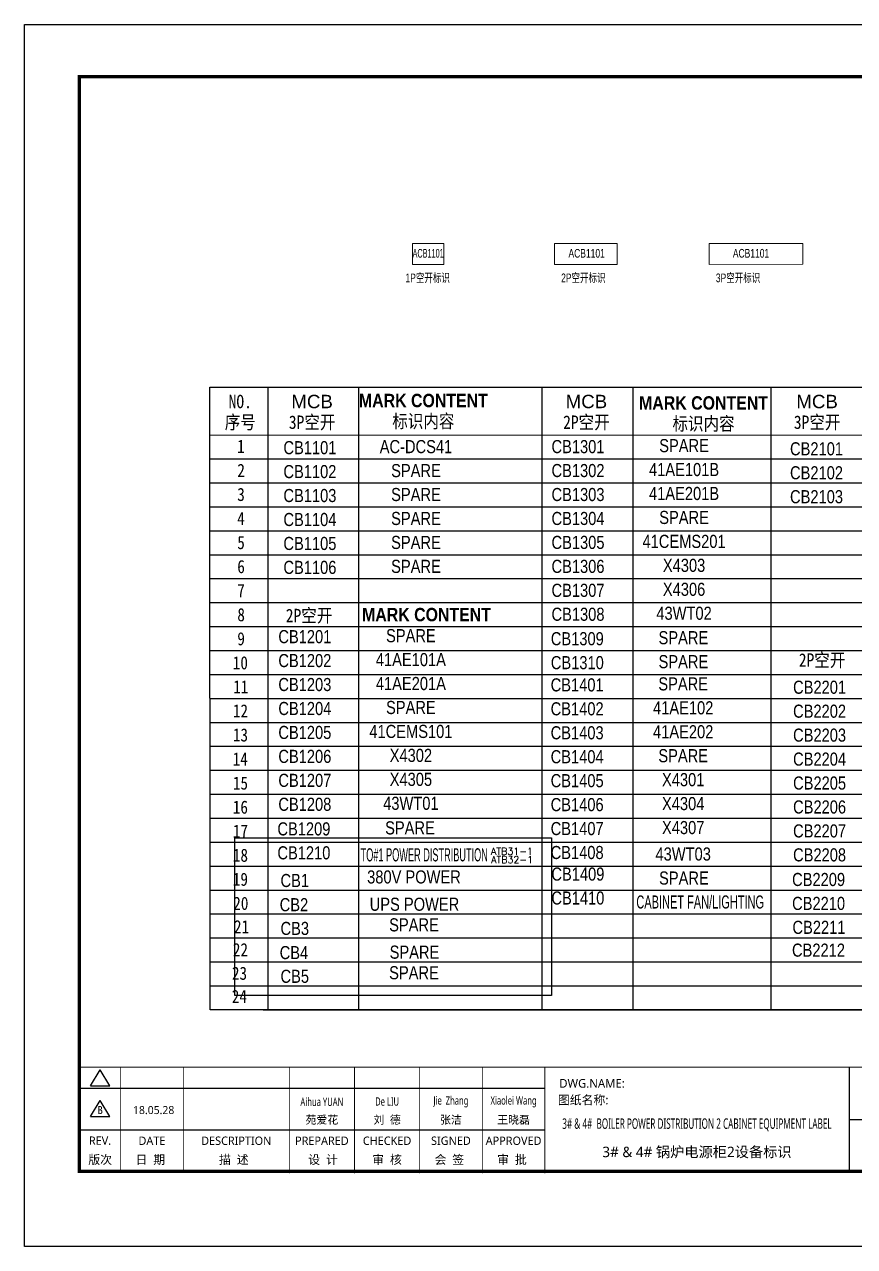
# Model space of a CAD drawing. Extents: x 81437 to 204847, y -54769 to -29444.
# Drawn here: x 120472 to 122862, y -46045 to -42527 of the extents above; entities that cross this region are included whole.
import ezdxf
from ezdxf.enums import TextEntityAlignment as Align
from ezdxf.lldxf.tags import DXFTag

# ---------------------------------------------------------------- set-up
doc = ezdxf.new("R2010")
doc.units = 0
doc.header["$LTSCALE"] = 100
doc.header["$MEASUREMENT"] = 0
for name, color, linetype in [('t', 1, 'Continuous'), ('YLT_GridLine', 7, 'Continuous'), ('YLT_GridText', 7, 'Continuous')]:
    doc.layers.add(name, color=color, linetype=linetype)
doc.layers.add('细实线', color=7, linetype='Continuous', lineweight=20)
doc.styles.add('HZ', font='arial.ttf', dxfattribs={"width": 0.7})
doc.styles.add('SIMPLEX', font='simplex')
doc.styles.get("Standard").update_dxf_attribs({"font": ''})
doc.styles.add('YLT_Grid', font='', dxfattribs={"width": 0.85})
doc.styles.add('微软雅黑', font='')
doc.styles.get('Standard').set_extended_font_data('SimSun')
doc.styles.get('YLT_Grid').set_extended_font_data('宋体')
doc.styles.get('微软雅黑').set_extended_font_data('Microsoft YaHei')
tags = doc.linetypes.add('HIDDEN', pattern=[0.375, 0.25, -0.125]).pattern_tags.tags
tags[6:7] = [DXFTag(74, 4), DXFTag(75, 0), DXFTag(340, '0'), DXFTag(46, 1.0), DXFTag(50, 0.0), DXFTag(44, 0.0), DXFTag(45, 0.0)]
tags[4:5] = [DXFTag(74, 4), DXFTag(75, 0), DXFTag(340, '0'), DXFTag(46, 1.0), DXFTag(50, 0.0), DXFTag(44, 0.0), DXFTag(45, 0.0)]

# ---------------------------------------------------------------- blocks, each defined once
blk = doc.blocks.new('空开标识')
at = {"layer": 'YLT_GridText', "style": 'YLT_Grid', "width": 0.85}
blk.add_attdef('A路1', text='', height=28, dxfattribs=at).set_placement((38.7, 3.5), align=Align.CENTER)
blk = doc.blocks.new('空开12')
at = {"layer": 'YLT_GridText', "style": 'YLT_Grid', "width": 0.8}
blk.add_attdef('KA1', text='', height=28, dxfattribs=at).set_placement((31.4, 0.8), align=Align.CENTER)
blk = doc.blocks.new('图框')
at = {"color": 7}
for p, q in [((2209.5, -2910.4), (2209.5, -3210.4)), ((-6.2, -2970.4), (1334, -2970.4)), ((-6.2, -3090.4), (1334, -3090.4)), ((2209.5, -3060.4), (3109.5, -3060.4))]:
    blk.add_line(p, q, dxfattribs=at)
at = {"color": 7, "const_width": 3}
blk.add_lwpolyline([(4109.5, -2910.4), (-6.2, -2910.4)], dxfattribs=at)
at = {"layer": 't', "color": 7}
for p, q in [((25.8, -2963.9), (53.7, -2918)), ((81.7, -2963.9), (53.7, -2918)), ((25.8, -2963.9), (81.7, -2963.9)), ((25.8, -3051.8), (53.7, -3006)), ((81.7, -3051.8), (53.7, -3006)), ((25.8, -3051.8), (81.7, -3051.8))]:
    blk.add_line(p, q, dxfattribs=at)
at = {"layer": 't', "color": 7, "const_width": 9.62}
blk.add_lwpolyline([(4109.5, -3210.4), (4109.5, -58.9), (-6.2, -58.9), (-6.2, -3210.4)], close=True, dxfattribs=at)
at = {"layer": 't', "color": 7, "const_width": 2.4}
for points in [[(112.6, -2911.6), (112.6, -3210.4)], [(292.9, -2911.6), (292.9, -3210.4)], [(598.2, -2911.6), (598.2, -3215.3)], [(785.8, -2911.6), (785.8, -3215.3)], [(973.4, -2911.6), (973.4, -3215.3)], [(1153.7, -2911.6), (1153.7, -3215.3)], [(1334, -2911.6), (1334, -3215.3)]]:
    blk.add_lwpolyline(points, dxfattribs=at)
at = {"color": 7, "style": '微软雅黑', "flags": 8}
for tag, p, height in [('DWG.NAME:', (1375.5, -2969.2), 25), ('DWG.NO.:', (3122, -3089.3), 24), ('图纸编号', (3309.2, -3111.3), 24), ('FILENO.:', (3122.5, -3165), 24), ('文档号', (3311.6, -3183), 24)]:
    blk.add_attdef(tag, p, '', height=height, dxfattribs=at)
at = {"color": 7, "style": '微软雅黑', "width": 0.8, "flags": 8}
for tag, p, height in [('PROJECTNAME:', (3119.3, -2971.7), 24), ('PROJECT_NAME', (3324.7, -2969.2), 25)]:
    blk.add_attdef(tag, p, '', height=height, dxfattribs=at)
at = {"color": 7, "style": '微软雅黑', "flags": 8}
for tag, p in [('图纸名称:', (1371.6, -3024.8)), ('项目名称', (3272.9, -3045.6))]:
    blk.add_attdef(tag, text='', height=25, dxfattribs=at).set_placement(p, align=Align.BOTTOM_LEFT)
at = {"color": 7, "flags": 8}
blk.add_attdef('A', text='', height=23, dxfattribs=at).set_placement((53.7, -3033.7), align=Align.MIDDLE)
at = {"color": 7, "style": '微软雅黑', "flags": 8}
for tag, height, p in [('设计时间', 23, (207.7, -3033.7)), ('刘仁', 23, (692, -3061.1)), ('王姝芬', 23, (879.6, -3061.1)), ('侯方', 23, (1063.6, -3061.1)), ('李丹丹', 23, (1243.9, -3061.1)), ('PAGEXOFX', 24, (3947.6, -3097.9)), ('REV.', 24, (53.2, -3121.9)), ('DATE', 24, (202.7, -3121.9)), ('DESCRIPTION', 24, (445.6, -3121.9)), ('PREPARED', 24, (692, -3121.9)), ('CHECKED', 24, (879.6, -3121.9)), ('SIGNED', 24, (1063.6, -3121.9)), ('APPROVED', 24, (1243.9, -3121.9)), ('图纸名称', 30, (1771.7, -3153.6)), ('第几页共几页', 24, (3947.6, -3172.9))]:
    blk.add_attdef(tag, text='', height=height, dxfattribs=at).set_placement(p, align=Align.MIDDLE)
for tag, height, width, p in [('RENLIU', 24, 0.7, (692, -3009.2)), ('SHUFENWANG', 24, 0.7, (879.6, -3009.2)), ('FANGHOU', 24, 0.7, (1063.6, -3009.2)), ('DANDANLI', 24, 0.7, (1243.9, -3009.2)), ('#10STATIONONTROLCABINETCOVER', 30, 0.6, (1771.7, -3076)), ('HANGZHOUHOLLYSYSAUTOMATIONCO.,LTD.', 24, 0.7, (2763.9, -3104.6))]:
    blk.add_attdef(tag, text='', height=height, dxfattribs=dict(at, width=width)).set_placement(p, align=Align.MIDDLE)
at = {"layer": 't', "color": 7, "style": '微软雅黑'}
for s, p in [('版次', (53.7, -3176.5)), ('日  期', (198, -3176.5)), ('描  述', (438.3, -3176.5)), ('设  计', (695.3, -3176.5)), ('审  核', (879.4, -3176.5)), ('会  签', (1058.9, -3176.5)), ('审  批', (1239.1, -3176.5))]:
    blk.add_text(s, height=25, dxfattribs=at).set_placement(p, align=Align.MIDDLE_CENTER)

msp = doc.modelspace()

# ---------------------------------------------------------------- linework, layer by layer
at = {"color": 1}
for points in [[(120471.8, -42527), (124971.3, -42527), (124971.3, -46044.6), (120471.8, -46044.6)], [(121077.3, -44868.1), (121989.4, -44868.1), (121989.4, -45322.4), (121077.3, -45322.4)]]:
    msp.add_lwpolyline(points, close=True, dxfattribs=at)
at = {"layer": 'YLT_GridLine', "color": 7, "lineweight": 25}
for p, q in [((121172.5, -43570.6), (121172.5, -45362.9)), ((121433.4, -43570.6), (121433.4, -45362.9)), ((121433.4, -43570.6), (121433.4, -45362.9)), ((121433.4, -43570.6), (121433.4, -45362.9)), ((121433.4, -43570.6), (121433.4, -45362.9)), ((121433.4, -43570.6), (121433.4, -45362.9)), ((121961.5, -43570.6), (121961.5, -45362.9)), ((122223.1, -43570.6), (122223.2, -45362.9)), ((122620.2, -43570.6), (122620.2, -45087.3)), ((122620.2, -43570.6), (122620.2, -45363)), ((121005.9, -43708.7), (124256.9, -43708.6)), ((121005.9, -43777.4), (124256.9, -43777.6)), ((121005.9, -43846.4), (124256.9, -43846.5)), ((121005.9, -43915.5), (124256.9, -43915.4)), ((121005.9, -43984.4), (124256.9, -43984.4)), ((121006, -44053.4), (124256.9, -44053.3)), ((121006, -44122.1), (124256.9, -44122.2)), ((121006, -44191.2), (124256.9, -44191.2)), ((121006, -44260), (124256.9, -44260.1)), ((121006, -44329.1), (124256.9, -44329)), ((121006, -44398), (124256.9, -44398)), ((121006, -44466.8), (124256.9, -44466.9)), ((121006, -44535.9), (124256.9, -44535.8)), ((121006, -44604.8), (124256.9, -44604.8)), ((121006, -44673.8), (124256.9, -44673.7)), ((121006, -44742.7), (124256.9, -44742.6)), ((121006, -44811.6), (124256.9, -44811.6)), ((121006, -44880.6), (124256.9, -44880.5)), ((121006, -44949.5), (124256.9, -44949.4)), ((121006, -45018.4), (124256.9, -45018.4)), ((121006, -45087.4), (124256.9, -45087.3)), ((121159.3, -45087.2), (124256.9, -45087.3)), ((121006, -45156.3), (124256.8, -45156.2)), ((121159.3, -45156.1), (124256.9, -45156.2)), ((121006, -45225), (124256.8, -45225.2)), ((121159.2, -45225), (124256.8, -45225.2)), ((121006, -45294.2), (124256.8, -45294.1)), ((121159.2, -45294), (124256.8, -45294.1)), ((121159.2, -45362.9), (124256.8, -45363))]:
    msp.add_line(p, q, dxfattribs=at)
msp.add_lwpolyline([(121005.9, -43570.6), (124256.9, -43570.8), (124256.9, -45363), (121006, -45362.9)], close=True, dxfattribs=at)
at = {"layer": '细实线'}
for points in [[(121589.2, -43217.5), (121679.2, -43217.5), (121679.2, -43157.5), (121589.2, -43157.5)], [(121997.7, -43217.5), (122177.7, -43217.5), (122177.7, -43157.5), (121997.7, -43157.5)], [(122443.1, -43217.5), (122713.1, -43217.4), (122713.1, -43157.4), (122443.1, -43157.5)]]:
    msp.add_lwpolyline(points, close=True, dxfattribs=at)

# ---------------------------------------------------------------- block references
at = {"color": 1}
ref = msp.add_blockref('图框', (120636.1, -42618.1), dxfattribs=at)
ref.add_attrib('图纸名称:', '图纸名称:', dxfattribs={"color": 7, "height": 25, "style": '微软雅黑', "flags": 8}).set_placement((122007.7, -45642.9), align=Align.BOTTOM_LEFT)
ref.add_attrib('#10STATIONONTROLCABINETCOVER', '3# & 4#  BOILER POWER DISTRIBUTION 2 CABINET EQUIPMENT LABEL', dxfattribs={"color": 7, "height": 30, "style": '微软雅黑', "width": 0.6, "flags": 8}).set_placement((122407.8, -45694.1), align=Align.MIDDLE)
ref.add_attrib('DWG.NAME:', 'DWG.NAME:', (122011.5, -45587.3), dxfattribs={"color": 7, "height": 25, "style": '微软雅黑', "flags": 8})
ref.add_attrib('DANDANLI', 'Xiaolei Wang', dxfattribs={"color": 7, "height": 24, "style": '微软雅黑', "width": 0.7, "flags": 8}).set_placement((121879.9, -45627.3), align=Align.MIDDLE)
ref.add_attrib('FANGHOU', 'Jie  Zhang', dxfattribs={"color": 7, "height": 24, "style": '微软雅黑', "width": 0.7, "flags": 8}).set_placement((121699.6, -45627.3), align=Align.MIDDLE)
ref.add_attrib('SHUFENWANG', 'De LIU', dxfattribs={"color": 7, "height": 24, "style": '微软雅黑', "width": 0.7, "flags": 8}).set_placement((121515.7, -45627.3), align=Align.MIDDLE)
ref.add_attrib('RENLIU', 'Aihua YUAN', dxfattribs={"color": 7, "height": 24, "style": '微软雅黑', "width": 0.7, "flags": 8}).set_placement((121328.1, -45627.3), align=Align.MIDDLE)
ref.add_attrib('APPROVED', 'APPROVED', dxfattribs={"color": 7, "height": 24, "style": '微软雅黑'}).set_placement((121879.9, -45740), align=Align.MIDDLE)
ref.add_attrib('SIGNED', 'SIGNED', dxfattribs={"color": 7, "height": 24, "style": '微软雅黑'}).set_placement((121699.6, -45740), align=Align.MIDDLE)
ref.add_attrib('CHECKED', 'CHECKED', dxfattribs={"color": 7, "height": 24, "style": '微软雅黑'}).set_placement((121515.7, -45740), align=Align.MIDDLE)
ref.add_attrib('PREPARED', 'PREPARED', dxfattribs={"color": 7, "height": 24, "style": '微软雅黑'}).set_placement((121328.1, -45740), align=Align.MIDDLE)
ref.add_attrib('DESCRIPTION', 'DESCRIPTION', dxfattribs={"color": 7, "height": 24, "style": '微软雅黑'}).set_placement((121081.6, -45740), align=Align.MIDDLE)
ref.add_attrib('DATE', 'DATE', dxfattribs={"color": 7, "height": 24, "style": '微软雅黑', "flags": 8}).set_placement((120838.8, -45740), align=Align.MIDDLE)
ref.add_attrib('REV.', 'REV.', dxfattribs={"color": 7, "height": 24, "style": '微软雅黑', "flags": 8}).set_placement((120689.3, -45740), align=Align.MIDDLE)
ref.add_attrib('A', 'B', dxfattribs={"color": 7, "height": 23, "flags": 8}).set_placement((120689.8, -45651.8), align=Align.MIDDLE)
ref.add_attrib('设计时间', '18.05.28', dxfattribs={"color": 7, "height": 23, "style": '微软雅黑', "flags": 8}).set_placement((120843.8, -45651.8), align=Align.MIDDLE)
ref.add_attrib('李丹丹', '王晓磊', dxfattribs={"color": 7, "height": 23, "style": '微软雅黑', "flags": 8}).set_placement((121879.9, -45679.1), align=Align.MIDDLE)
ref.add_attrib('侯方', '张洁', dxfattribs={"color": 7, "height": 23, "style": '微软雅黑', "flags": 8}).set_placement((121699.6, -45679.1), align=Align.MIDDLE)
ref.add_attrib('王姝芬', '刘  德', dxfattribs={"color": 7, "height": 23, "style": '微软雅黑', "flags": 8}).set_placement((121515.7, -45679.1), align=Align.MIDDLE)
ref.add_attrib('刘仁', '苑爱花', dxfattribs={"color": 7, "height": 23, "style": '微软雅黑', "flags": 8}).set_placement((121328.1, -45679.1), align=Align.MIDDLE)
ref.add_attrib('图纸名称', '3# & 4# 锅炉电源柜2设备标识', dxfattribs={"color": 7, "height": 30, "style": '微软雅黑', "flags": 8}).set_placement((122407.8, -45771.7), align=Align.MIDDLE)
at = {"layer": '细实线'}
ref = msp.add_blockref('空开标识', (121546.7, -43765.7), dxfattribs=dict(at, xscale=1.348704000001308, yscale=1.348703999999834, zscale=1.348704))
ref.add_attrib('A路1', 'AC-DCS41', dxfattribs={"layer": 'YLT_GridText', "height": 37.76, "style": 'HZ', "width": 0.8}).set_placement((121598.9, -43761), align=Align.CENTER)
ref = msp.add_blockref('空开12', (122023.1, -43762.1), dxfattribs=dict(at, xscale=1.348704000001308, yscale=1.348703999999834, zscale=1.348704))
ref.add_attrib('KA1', 'CB1301', dxfattribs={"layer": 'YLT_GridText', "height": 37.76, "style": 'HZ', "width": 0.8}).set_placement((122065.4, -43761), align=Align.CENTER)
ref = msp.add_blockref('空开标识', (122318.5, -43762.8), dxfattribs=dict(at, xscale=1.348704000001308, yscale=1.348703999999834, zscale=1.348704))
ref.add_attrib('A路1', 'SPARE', dxfattribs={"layer": 'YLT_GridText', "height": 37.76, "style": 'HZ', "width": 0.8}).set_placement((122370.7, -43758.1), align=Align.CENTER)
ref = msp.add_blockref('空开12', (121251.2, -43765.1), dxfattribs=dict(at, xscale=1.348704000001308, yscale=1.348703999999834, zscale=1.348704))
ref.add_attrib('KA1', 'CB1101', dxfattribs={"layer": 'YLT_GridText', "height": 37.76, "style": 'HZ', "width": 0.8}).set_placement((121293.6, -43764), align=Align.CENTER)
ref = msp.add_blockref('空开12', (122709.7, -43768.5), dxfattribs=dict(at, xscale=1.348704000001308, yscale=1.348703999999834, zscale=1.348704))
ref.add_attrib('KA1', 'CB2101', dxfattribs={"layer": 'YLT_GridText', "height": 37.76, "style": 'HZ', "width": 0.8}).set_placement((122752, -43767.3), align=Align.CENTER)
ref = msp.add_blockref('空开标识', (121546.7, -43834.7), dxfattribs=dict(at, xscale=1.348704000001308, yscale=1.348703999999834, zscale=1.348704))
ref.add_attrib('A路1', 'SPARE', dxfattribs={"layer": 'YLT_GridText', "height": 37.76, "style": 'HZ', "width": 0.8}).set_placement((121598.9, -43830), align=Align.CENTER)
ref = msp.add_blockref('空开12', (122023.1, -43831.1), dxfattribs=dict(at, xscale=1.348704000001308, yscale=1.348703999999834, zscale=1.348704))
ref.add_attrib('KA1', 'CB1302', dxfattribs={"layer": 'YLT_GridText', "height": 37.76, "style": 'HZ', "width": 0.8}).set_placement((122065.4, -43829.9), align=Align.CENTER)
ref = msp.add_blockref('空开标识', (122318.5, -43831.7), dxfattribs=dict(at, xscale=1.348704000001308, yscale=1.348703999999834, zscale=1.348704))
ref.add_attrib('A路1', '41AE101B', dxfattribs={"layer": 'YLT_GridText', "height": 37.76, "style": 'HZ', "width": 0.8}).set_placement((122370.7, -43827), align=Align.CENTER)
ref = msp.add_blockref('空开12', (121251.2, -43834), dxfattribs=dict(at, xscale=1.348704000001308, yscale=1.348703999999834, zscale=1.348704))
ref.add_attrib('KA1', 'CB1102', dxfattribs={"layer": 'YLT_GridText', "height": 37.76, "style": 'HZ', "width": 0.8}).set_placement((121293.6, -43832.9), align=Align.CENTER)
ref = msp.add_blockref('空开12', (122709.7, -43837.4), dxfattribs=dict(at, xscale=1.348704000001308, yscale=1.348703999999834, zscale=1.348704))
ref.add_attrib('KA1', 'CB2102', dxfattribs={"layer": 'YLT_GridText', "height": 37.76, "style": 'HZ', "width": 0.8}).set_placement((122752, -43836.3), align=Align.CENTER)
ref = msp.add_blockref('空开12', (121251.2, -43903), dxfattribs=dict(at, xscale=1.348704000001308, yscale=1.348703999999834, zscale=1.348704))
ref.add_attrib('KA1', 'CB1103', dxfattribs={"layer": 'YLT_GridText', "height": 37.76, "style": 'HZ', "width": 0.8}).set_placement((121293.6, -43901.8), align=Align.CENTER)
ref = msp.add_blockref('空开标识', (121546.7, -43903.6), dxfattribs=dict(at, xscale=1.348704000001308, yscale=1.348703999999834, zscale=1.348704))
ref.add_attrib('A路1', 'SPARE', dxfattribs={"layer": 'YLT_GridText', "height": 37.76, "style": 'HZ', "width": 0.8}).set_placement((121598.9, -43898.9), align=Align.CENTER)
ref = msp.add_blockref('空开12', (122023.1, -43900), dxfattribs=dict(at, xscale=1.348704000001308, yscale=1.348703999999834, zscale=1.348704))
ref.add_attrib('KA1', 'CB1303', dxfattribs={"layer": 'YLT_GridText', "height": 37.76, "style": 'HZ', "width": 0.8}).set_placement((122065.4, -43898.9), align=Align.CENTER)
ref = msp.add_blockref('空开标识', (122318.5, -43900.6), dxfattribs=dict(at, xscale=1.348704000001308, yscale=1.348703999999834, zscale=1.348704))
ref.add_attrib('A路1', '41AE201B', dxfattribs={"layer": 'YLT_GridText', "height": 37.76, "style": 'HZ', "width": 0.8}).set_placement((122370.7, -43895.9), align=Align.CENTER)
ref = msp.add_blockref('空开12', (122709.7, -43906.3), dxfattribs=dict(at, xscale=1.348704000001308, yscale=1.348703999999834, zscale=1.348704))
ref.add_attrib('KA1', 'CB2103', dxfattribs={"layer": 'YLT_GridText', "height": 37.76, "style": 'HZ', "width": 0.8}).set_placement((122752, -43905.2), align=Align.CENTER)
ref = msp.add_blockref('空开12', (121251.2, -43971.9), dxfattribs=dict(at, xscale=1.348704000001308, yscale=1.348703999999834, zscale=1.348704))
ref.add_attrib('KA1', 'CB1104', dxfattribs={"layer": 'YLT_GridText', "height": 37.76, "style": 'HZ', "width": 0.8}).set_placement((121293.6, -43970.8), align=Align.CENTER)
ref = msp.add_blockref('空开标识', (121546.7, -43972.5), dxfattribs=dict(at, xscale=1.348704000001308, yscale=1.348703999999834, zscale=1.348704))
ref.add_attrib('A路1', 'SPARE', dxfattribs={"layer": 'YLT_GridText', "height": 37.76, "style": 'HZ', "width": 0.8}).set_placement((121598.9, -43967.8), align=Align.CENTER)
ref = msp.add_blockref('空开12', (122023.1, -43968.9), dxfattribs=dict(at, xscale=1.348704000001308, yscale=1.348703999999834, zscale=1.348704))
ref.add_attrib('KA1', 'CB1304', dxfattribs={"layer": 'YLT_GridText', "height": 37.76, "style": 'HZ', "width": 0.8}).set_placement((122065.4, -43967.8), align=Align.CENTER)
ref = msp.add_blockref('空开标识', (122318.5, -43969.6), dxfattribs=dict(at, xscale=1.348704000001308, yscale=1.348703999999834, zscale=1.348704))
ref.add_attrib('A路1', 'SPARE', dxfattribs={"layer": 'YLT_GridText', "height": 37.76, "style": 'HZ', "width": 0.8}).set_placement((122370.7, -43964.9), align=Align.CENTER)
ref = msp.add_blockref('空开12', (121251.2, -44040.8), dxfattribs=dict(at, xscale=1.348704000001308, yscale=1.348703999999834, zscale=1.348704))
ref.add_attrib('KA1', 'CB1105', dxfattribs={"layer": 'YLT_GridText', "height": 37.76, "style": 'HZ', "width": 0.8}).set_placement((121293.6, -44039.7), align=Align.CENTER)
ref = msp.add_blockref('空开标识', (121546.7, -44041.5), dxfattribs=dict(at, xscale=1.348704000001308, yscale=1.348703999999834, zscale=1.348704))
ref.add_attrib('A路1', 'SPARE', dxfattribs={"layer": 'YLT_GridText', "height": 37.76, "style": 'HZ', "width": 0.8}).set_placement((121598.9, -44036.8), align=Align.CENTER)
ref = msp.add_blockref('空开12', (122023.1, -44037.9), dxfattribs=dict(at, xscale=1.348704000001308, yscale=1.348703999999834, zscale=1.348704))
ref.add_attrib('KA1', 'CB1305', dxfattribs={"layer": 'YLT_GridText', "height": 37.76, "style": 'HZ', "width": 0.8}).set_placement((122065.4, -44036.7), align=Align.CENTER)
ref = msp.add_blockref('空开标识', (122318.5, -44038.5), dxfattribs=dict(at, xscale=1.348704000001308, yscale=1.348703999999834, zscale=1.348704))
ref.add_attrib('A路1', '41CEMS201', dxfattribs={"layer": 'YLT_GridText', "height": 37.76, "style": 'HZ', "width": 0.8}).set_placement((122370.7, -44033.8), align=Align.CENTER)
ref = msp.add_blockref('空开12', (121251.2, -44109.8), dxfattribs=dict(at, xscale=1.348704000001308, yscale=1.348703999999834, zscale=1.348704))
ref.add_attrib('KA1', 'CB1106', dxfattribs={"layer": 'YLT_GridText', "height": 37.76, "style": 'HZ', "width": 0.8}).set_placement((121293.6, -44108.6), align=Align.CENTER)
ref = msp.add_blockref('空开标识', (121546.7, -44110.4), dxfattribs=dict(at, xscale=1.348704000001308, yscale=1.348703999999834, zscale=1.348704))
ref.add_attrib('A路1', 'SPARE', dxfattribs={"layer": 'YLT_GridText', "height": 37.76, "style": 'HZ', "width": 0.8}).set_placement((121598.9, -44105.7), align=Align.CENTER)
ref = msp.add_blockref('空开12', (122023.1, -44106.8), dxfattribs=dict(at, xscale=1.348704000001308, yscale=1.348703999999834, zscale=1.348704))
ref.add_attrib('KA1', 'CB1306', dxfattribs={"layer": 'YLT_GridText', "height": 37.76, "style": 'HZ', "width": 0.8}).set_placement((122065.4, -44105.7), align=Align.CENTER)
ref = msp.add_blockref('空开标识', (122318.5, -44107.4), dxfattribs=dict(at, xscale=1.348704000001308, yscale=1.348703999999834, zscale=1.348704))
ref.add_attrib('A路1', 'X4303', dxfattribs={"layer": 'YLT_GridText', "height": 37.76, "style": 'HZ', "width": 0.8}).set_placement((122370.7, -44102.7), align=Align.CENTER)
ref = msp.add_blockref('空开12', (122023.1, -44175.7), dxfattribs=dict(at, xscale=1.348704000001308, yscale=1.348703999999834, zscale=1.348704))
ref.add_attrib('KA1', 'CB1307', dxfattribs={"layer": 'YLT_GridText', "height": 37.76, "style": 'HZ', "width": 0.8}).set_placement((122065.4, -44174.6), align=Align.CENTER)
ref = msp.add_blockref('空开标识', (122318.5, -44176.4), dxfattribs=dict(at, xscale=1.348704000001308, yscale=1.348703999999834, zscale=1.348704))
ref.add_attrib('A路1', 'X4306', dxfattribs={"layer": 'YLT_GridText', "height": 37.76, "style": 'HZ', "width": 0.8}).set_placement((122370.7, -44171.7), align=Align.CENTER)
ref = msp.add_blockref('空开12', (122023.1, -44244.7), dxfattribs=dict(at, xscale=1.348704000001308, yscale=1.348703999999834, zscale=1.348704))
ref.add_attrib('KA1', 'CB1308', dxfattribs={"layer": 'YLT_GridText', "height": 37.76, "style": 'HZ', "width": 0.8}).set_placement((122065.4, -44243.5), align=Align.CENTER)
ref = msp.add_blockref('空开标识', (122318.5, -44245.3), dxfattribs=dict(at, xscale=1.348704000001308, yscale=1.348703999999834, zscale=1.348704))
ref.add_attrib('A路1', '43WT02', dxfattribs={"layer": 'YLT_GridText', "height": 37.76, "style": 'HZ', "width": 0.8}).set_placement((122370.7, -44240.6), align=Align.CENTER)
ref = msp.add_blockref('空开12', (121236.7, -44309.1), dxfattribs=dict(at, xscale=1.348704000001308, yscale=1.348703999999834, zscale=1.348704))
ref.add_attrib('KA1', 'CB1201', dxfattribs={"layer": 'YLT_GridText', "height": 37.76, "style": 'HZ', "width": 0.8}).set_placement((121279, -44308), align=Align.CENTER)
ref = msp.add_blockref('空开标识', (121532.1, -44309.7), dxfattribs=dict(at, xscale=1.348704000001308, yscale=1.348703999999834, zscale=1.348704))
ref.add_attrib('A路1', 'SPARE', dxfattribs={"layer": 'YLT_GridText', "height": 37.76, "style": 'HZ', "width": 0.8}).set_placement((121584.3, -44305.1), align=Align.CENTER)
ref = msp.add_blockref('空开12', (122021, -44315), dxfattribs=dict(at, xscale=1.348704000001308, yscale=1.348703999999834, zscale=1.348704))
ref.add_attrib('KA1', 'CB1309', dxfattribs={"layer": 'YLT_GridText', "height": 37.76, "style": 'HZ', "width": 0.8}).set_placement((122063.4, -44313.9), align=Align.CENTER)
ref = msp.add_blockref('空开标识', (122316.5, -44315.7), dxfattribs=dict(at, xscale=1.348704000001308, yscale=1.348703999999834, zscale=1.348704))
ref.add_attrib('A路1', 'SPARE', dxfattribs={"layer": 'YLT_GridText', "height": 37.76, "style": 'HZ', "width": 0.8}).set_placement((122368.7, -44311), align=Align.CENTER)
ref = msp.add_blockref('空开12', (121236.7, -44378), dxfattribs=dict(at, xscale=1.348704000001308, yscale=1.348703999999834, zscale=1.348704))
ref.add_attrib('KA1', 'CB1202', dxfattribs={"layer": 'YLT_GridText', "height": 37.76, "style": 'HZ', "width": 0.8}).set_placement((121279, -44376.9), align=Align.CENTER)
ref = msp.add_blockref('空开标识', (121532.1, -44378.7), dxfattribs=dict(at, xscale=1.348704000001308, yscale=1.348703999999834, zscale=1.348704))
ref.add_attrib('A路1', '41AE101A', dxfattribs={"layer": 'YLT_GridText', "height": 37.76, "style": 'HZ', "width": 0.8}).set_placement((121584.3, -44374), align=Align.CENTER)
ref = msp.add_blockref('空开12', (122021, -44384), dxfattribs=dict(at, xscale=1.348704000001308, yscale=1.348703999999834, zscale=1.348704))
ref.add_attrib('KA1', 'CB1310', dxfattribs={"layer": 'YLT_GridText', "height": 37.76, "style": 'HZ', "width": 0.8}).set_placement((122063.4, -44382.8), align=Align.CENTER)
ref = msp.add_blockref('空开标识', (122316.5, -44384.6), dxfattribs=dict(at, xscale=1.348704000001308, yscale=1.348703999999834, zscale=1.348704))
ref.add_attrib('A路1', 'SPARE', dxfattribs={"layer": 'YLT_GridText', "height": 37.76, "style": 'HZ', "width": 0.8}).set_placement((122368.7, -44379.9), align=Align.CENTER)
ref = msp.add_blockref('空开12', (121236.7, -44447), dxfattribs=dict(at, xscale=1.348704000001308, yscale=1.348703999999834, zscale=1.348704))
ref.add_attrib('KA1', 'CB1203', dxfattribs={"layer": 'YLT_GridText', "height": 37.76, "style": 'HZ', "width": 0.8}).set_placement((121279, -44445.8), align=Align.CENTER)
ref = msp.add_blockref('空开标识', (121532.1, -44447.6), dxfattribs=dict(at, xscale=1.348704000001308, yscale=1.348703999999834, zscale=1.348704))
ref.add_attrib('A路1', '41AE201A', dxfattribs={"layer": 'YLT_GridText', "height": 37.76, "style": 'HZ', "width": 0.8}).set_placement((121584.3, -44442.9), align=Align.CENTER)
ref = msp.add_blockref('空开12', (122020.5, -44447.9), dxfattribs=dict(at, xscale=1.348704000001308, yscale=1.348703999999834, zscale=1.348704))
ref.add_attrib('KA1', 'CB1401', dxfattribs={"layer": 'YLT_GridText', "height": 37.76, "style": 'HZ', "width": 0.8}).set_placement((122062.9, -44446.8), align=Align.CENTER)
ref = msp.add_blockref('空开标识', (122316, -44448.6), dxfattribs=dict(at, xscale=1.348704000001308, yscale=1.348703999999834, zscale=1.348704))
ref.add_attrib('A路1', 'SPARE', dxfattribs={"layer": 'YLT_GridText', "height": 37.76, "style": 'HZ', "width": 0.8}).set_placement((122368.2, -44443.9), align=Align.CENTER)
ref = msp.add_blockref('空开12', (122718.4, -44454.7), dxfattribs=dict(at, xscale=1.348704000001308, yscale=1.348703999999834, zscale=1.348704))
ref.add_attrib('KA1', 'CB2201', dxfattribs={"layer": 'YLT_GridText', "height": 37.76, "style": 'HZ', "width": 0.8}).set_placement((122760.8, -44453.6), align=Align.CENTER)
ref = msp.add_blockref('空开12', (121236.7, -44515.9), dxfattribs=dict(at, xscale=1.348704000001308, yscale=1.348703999999834, zscale=1.348704))
ref.add_attrib('KA1', 'CB1204', dxfattribs={"layer": 'YLT_GridText', "height": 37.76, "style": 'HZ', "width": 0.8}).set_placement((121279, -44514.8), align=Align.CENTER)
ref = msp.add_blockref('空开标识', (121532.1, -44516.5), dxfattribs=dict(at, xscale=1.348704000001308, yscale=1.348703999999834, zscale=1.348704))
ref.add_attrib('A路1', 'SPARE', dxfattribs={"layer": 'YLT_GridText', "height": 37.76, "style": 'HZ', "width": 0.8}).set_placement((121584.3, -44511.9), align=Align.CENTER)
ref = msp.add_blockref('空开12', (122020.5, -44516.9), dxfattribs=dict(at, xscale=1.348704000001308, yscale=1.348703999999834, zscale=1.348704))
ref.add_attrib('KA1', 'CB1402', dxfattribs={"layer": 'YLT_GridText', "height": 37.76, "style": 'HZ', "width": 0.8}).set_placement((122062.9, -44515.7), align=Align.CENTER)
ref = msp.add_blockref('空开标识', (122316, -44517.5), dxfattribs=dict(at, xscale=1.348704000001308, yscale=1.348703999999834, zscale=1.348704))
ref.add_attrib('A路1', '41AE102', dxfattribs={"layer": 'YLT_GridText', "height": 37.76, "style": 'HZ', "width": 0.8}).set_placement((122368.2, -44512.8), align=Align.CENTER)
ref = msp.add_blockref('空开12', (122718.4, -44523.6), dxfattribs=dict(at, xscale=1.348704000001308, yscale=1.348703999999834, zscale=1.348704))
ref.add_attrib('KA1', 'CB2202', dxfattribs={"layer": 'YLT_GridText', "height": 37.76, "style": 'HZ', "width": 0.8}).set_placement((122760.8, -44522.5), align=Align.CENTER)
ref = msp.add_blockref('空开12', (121236.7, -44584.8), dxfattribs=dict(at, xscale=1.348704000001308, yscale=1.348703999999834, zscale=1.348704))
ref.add_attrib('KA1', 'CB1205', dxfattribs={"layer": 'YLT_GridText', "height": 37.76, "style": 'HZ', "width": 0.8}).set_placement((121279, -44583.7), align=Align.CENTER)
ref = msp.add_blockref('空开标识', (121532.1, -44585.5), dxfattribs=dict(at, xscale=1.348704000001308, yscale=1.348703999999834, zscale=1.348704))
ref.add_attrib('A路1', '41CEMS101', dxfattribs={"layer": 'YLT_GridText', "height": 37.76, "style": 'HZ', "width": 0.8}).set_placement((121584.3, -44580.8), align=Align.CENTER)
ref = msp.add_blockref('空开12', (122020.5, -44585.8), dxfattribs=dict(at, xscale=1.348704000001308, yscale=1.348703999999834, zscale=1.348704))
ref.add_attrib('KA1', 'CB1403', dxfattribs={"layer": 'YLT_GridText', "height": 37.76, "style": 'HZ', "width": 0.8}).set_placement((122062.9, -44584.7), align=Align.CENTER)
ref = msp.add_blockref('空开标识', (122316, -44586.4), dxfattribs=dict(at, xscale=1.348704000001308, yscale=1.348703999999834, zscale=1.348704))
ref.add_attrib('A路1', '41AE202', dxfattribs={"layer": 'YLT_GridText', "height": 37.76, "style": 'HZ', "width": 0.8}).set_placement((122368.2, -44581.7), align=Align.CENTER)
ref = msp.add_blockref('空开12', (122718.4, -44592.6), dxfattribs=dict(at, xscale=1.348704000001308, yscale=1.348703999999834, zscale=1.348704))
ref.add_attrib('KA1', 'CB2203', dxfattribs={"layer": 'YLT_GridText', "height": 37.76, "style": 'HZ', "width": 0.8}).set_placement((122760.8, -44591.4), align=Align.CENTER)
ref = msp.add_blockref('空开12', (121236.7, -44653.8), dxfattribs=dict(at, xscale=1.348704000001308, yscale=1.348703999999834, zscale=1.348704))
ref.add_attrib('KA1', 'CB1206', dxfattribs={"layer": 'YLT_GridText', "height": 37.76, "style": 'HZ', "width": 0.8}).set_placement((121279, -44652.6), align=Align.CENTER)
ref = msp.add_blockref('空开标识', (121532.1, -44654.4), dxfattribs=dict(at, xscale=1.348704000001308, yscale=1.348703999999834, zscale=1.348704))
ref.add_attrib('A路1', 'X4302', dxfattribs={"layer": 'YLT_GridText', "height": 37.76, "style": 'HZ', "width": 0.8}).set_placement((121584.3, -44649.7), align=Align.CENTER)
ref = msp.add_blockref('空开12', (122020.5, -44654.7), dxfattribs=dict(at, xscale=1.348704000001308, yscale=1.348703999999834, zscale=1.348704))
ref.add_attrib('KA1', 'CB1404', dxfattribs={"layer": 'YLT_GridText', "height": 37.76, "style": 'HZ', "width": 0.8}).set_placement((122062.9, -44653.6), align=Align.CENTER)
ref = msp.add_blockref('空开标识', (122316, -44655.4), dxfattribs=dict(at, xscale=1.348704000001308, yscale=1.348703999999834, zscale=1.348704))
ref.add_attrib('A路1', 'SPARE', dxfattribs={"layer": 'YLT_GridText', "height": 37.76, "style": 'HZ', "width": 0.8}).set_placement((122368.2, -44650.7), align=Align.CENTER)
ref = msp.add_blockref('空开12', (122718.4, -44661.5), dxfattribs=dict(at, xscale=1.348704000001308, yscale=1.348703999999834, zscale=1.348704))
ref.add_attrib('KA1', 'CB2204', dxfattribs={"layer": 'YLT_GridText', "height": 37.76, "style": 'HZ', "width": 0.8}).set_placement((122760.8, -44660.4), align=Align.CENTER)
ref = msp.add_blockref('空开12', (121236.7, -44722.7), dxfattribs=dict(at, xscale=1.348704000001308, yscale=1.348703999999834, zscale=1.348704))
ref.add_attrib('KA1', 'CB1207', dxfattribs={"layer": 'YLT_GridText', "height": 37.76, "style": 'HZ', "width": 0.8}).set_placement((121279, -44721.6), align=Align.CENTER)
ref = msp.add_blockref('空开标识', (121532.1, -44723.3), dxfattribs=dict(at, xscale=1.348704000001308, yscale=1.348703999999834, zscale=1.348704))
ref.add_attrib('A路1', 'X4305', dxfattribs={"layer": 'YLT_GridText', "height": 37.76, "style": 'HZ', "width": 0.8}).set_placement((121584.3, -44718.7), align=Align.CENTER)
ref = msp.add_blockref('空开12', (122020.5, -44723.7), dxfattribs=dict(at, xscale=1.348704000001308, yscale=1.348703999999834, zscale=1.348704))
ref.add_attrib('KA1', 'CB1405', dxfattribs={"layer": 'YLT_GridText', "height": 37.76, "style": 'HZ', "width": 0.8}).set_placement((122062.9, -44722.5), align=Align.CENTER)
ref = msp.add_blockref('空开标识', (122316, -44724.3), dxfattribs=dict(at, xscale=1.348704000001308, yscale=1.348703999999834, zscale=1.348704))
ref.add_attrib('A路1', 'X4301', dxfattribs={"layer": 'YLT_GridText', "height": 37.76, "style": 'HZ', "width": 0.8}).set_placement((122368.2, -44719.6), align=Align.CENTER)
ref = msp.add_blockref('空开12', (122718.4, -44730.4), dxfattribs=dict(at, xscale=1.348704000001308, yscale=1.348703999999834, zscale=1.348704))
ref.add_attrib('KA1', 'CB2205', dxfattribs={"layer": 'YLT_GridText', "height": 37.76, "style": 'HZ', "width": 0.8}).set_placement((122760.8, -44729.3), align=Align.CENTER)
ref = msp.add_blockref('空开12', (121236.7, -44791.6), dxfattribs=dict(at, xscale=1.348704000001308, yscale=1.348703999999834, zscale=1.348704))
ref.add_attrib('KA1', 'CB1208', dxfattribs={"layer": 'YLT_GridText', "height": 37.76, "style": 'HZ', "width": 0.8}).set_placement((121279, -44790.5), align=Align.CENTER)
ref = msp.add_blockref('空开标识', (121532.1, -44792.3), dxfattribs=dict(at, xscale=1.348704000001308, yscale=1.348703999999834, zscale=1.348704))
ref.add_attrib('A路1', '43WT01', dxfattribs={"layer": 'YLT_GridText', "height": 37.76, "style": 'HZ', "width": 0.8}).set_placement((121584.3, -44787.6), align=Align.CENTER)
ref = msp.add_blockref('空开12', (122020.5, -44792.6), dxfattribs=dict(at, xscale=1.348704000001308, yscale=1.348703999999834, zscale=1.348704))
ref.add_attrib('KA1', 'CB1406', dxfattribs={"layer": 'YLT_GridText', "height": 37.76, "style": 'HZ', "width": 0.8}).set_placement((122062.9, -44791.5), align=Align.CENTER)
ref = msp.add_blockref('空开标识', (122316, -44793.2), dxfattribs=dict(at, xscale=1.348704000001308, yscale=1.348703999999834, zscale=1.348704))
ref.add_attrib('A路1', 'X4304', dxfattribs={"layer": 'YLT_GridText', "height": 37.76, "style": 'HZ', "width": 0.8}).set_placement((122368.2, -44788.5), align=Align.CENTER)
ref = msp.add_blockref('空开12', (122718.4, -44799.4), dxfattribs=dict(at, xscale=1.348704000001308, yscale=1.348703999999834, zscale=1.348704))
ref.add_attrib('KA1', 'CB2206', dxfattribs={"layer": 'YLT_GridText', "height": 37.76, "style": 'HZ', "width": 0.8}).set_placement((122760.8, -44798.2), align=Align.CENTER)
ref = msp.add_blockref('空开12', (121233.9, -44862.4), dxfattribs=dict(at, xscale=1.348704000001308, yscale=1.348703999999834, zscale=1.348704))
ref.add_attrib('KA1', 'CB1209', dxfattribs={"layer": 'YLT_GridText', "height": 37.76, "style": 'HZ', "width": 0.8}).set_placement((121276.3, -44861.3), align=Align.CENTER)
ref = msp.add_blockref('空开标识', (121529.3, -44863.1), dxfattribs=dict(at, xscale=1.348704000001308, yscale=1.348703999999834, zscale=1.348704))
ref.add_attrib('A路1', 'SPARE', dxfattribs={"layer": 'YLT_GridText', "height": 37.76, "style": 'HZ', "width": 0.8}).set_placement((121581.6, -44858.4), align=Align.CENTER)
ref = msp.add_blockref('空开12', (122020.5, -44861.5), dxfattribs=dict(at, xscale=1.348704000001308, yscale=1.348703999999834, zscale=1.348704))
ref.add_attrib('KA1', 'CB1407', dxfattribs={"layer": 'YLT_GridText', "height": 37.76, "style": 'HZ', "width": 0.8}).set_placement((122062.9, -44860.4), align=Align.CENTER)
ref = msp.add_blockref('空开标识', (122316, -44862.2), dxfattribs=dict(at, xscale=1.348704000001308, yscale=1.348703999999834, zscale=1.348704))
ref.add_attrib('A路1', 'X4307', dxfattribs={"layer": 'YLT_GridText', "height": 37.76, "style": 'HZ', "width": 0.8}).set_placement((122368.2, -44857.5), align=Align.CENTER)
ref = msp.add_blockref('空开12', (122718.4, -44868.3), dxfattribs=dict(at, xscale=1.348704000001308, yscale=1.348703999999834, zscale=1.348704))
ref.add_attrib('KA1', 'CB2207', dxfattribs={"layer": 'YLT_GridText', "height": 37.76, "style": 'HZ', "width": 0.8}).set_placement((122760.8, -44867.2), align=Align.CENTER)
ref = msp.add_blockref('空开12', (121233.9, -44931.4), dxfattribs=dict(at, xscale=1.348704000001308, yscale=1.348703999999834, zscale=1.348704))
ref.add_attrib('KA1', 'CB1210', dxfattribs={"layer": 'YLT_GridText', "height": 37.76, "style": 'HZ', "width": 0.8}).set_placement((121276.3, -44930.2), align=Align.CENTER)
ref = msp.add_blockref('空开标识', (121570.5, -44940.7), dxfattribs=dict(at, xscale=1.348704000001308, yscale=1.348703999999834, zscale=1.348704))
ref.add_attrib('A路1', 'TO#1 POWER DISTRIBUTION', dxfattribs={"layer": 'YLT_GridText', "height": 37.764, "style": 'HZ', "width": 0.5}).set_placement((121622.7, -44936), align=Align.CENTER)
ref = msp.add_blockref('空开12', (122020.5, -44930.5), dxfattribs=dict(at, xscale=1.348704000001308, yscale=1.348703999999834, zscale=1.348704))
ref.add_attrib('KA1', 'CB1408', dxfattribs={"layer": 'YLT_GridText', "height": 37.76, "style": 'HZ', "width": 0.8}).set_placement((122062.9, -44929.3), align=Align.CENTER)
ref = msp.add_blockref('空开标识', (122316, -44938.3), dxfattribs=dict(at, xscale=1.348704000001308, yscale=1.348703999999834, zscale=1.348704))
ref.add_attrib('A路1', '43WT03', dxfattribs={"layer": 'YLT_GridText', "height": 37.76, "style": 'HZ', "width": 0.8}).set_placement((122368.2, -44933.6), align=Align.CENTER)
ref = msp.add_blockref('空开12', (122718.4, -44937.2), dxfattribs=dict(at, xscale=1.348704000001308, yscale=1.348703999999834, zscale=1.348704))
ref.add_attrib('KA1', 'CB2208', dxfattribs={"layer": 'YLT_GridText', "height": 37.76, "style": 'HZ', "width": 0.8}).set_placement((122760.8, -44936.1), align=Align.CENTER)
ref = msp.add_blockref('空开12', (122022.7, -44992.4), dxfattribs=dict(at, xscale=1.348704000001308, yscale=1.348703999999834, zscale=1.348704))
ref.add_attrib('KA1', 'CB1409', dxfattribs={"layer": 'YLT_GridText', "height": 37.76, "style": 'HZ', "width": 0.8}).set_placement((122065, -44991.3), align=Align.CENTER)
ref = msp.add_blockref('空开12', (121207.6, -45011), dxfattribs=dict(at, xscale=1.348704000001308, yscale=1.348703999999834, zscale=1.348704))
ref.add_attrib('KA1', 'CB1', dxfattribs={"layer": 'YLT_GridText', "height": 37.76, "style": 'HZ', "width": 0.8}).set_placement((121250, -45009.9), align=Align.CENTER)
ref = msp.add_blockref('空开标识', (121541, -45004.3), dxfattribs=dict(at, xscale=1.348704000001308, yscale=1.348703999999834, zscale=1.348704))
ref.add_attrib('A路1', '380V POWER', dxfattribs={"layer": 'YLT_GridText', "height": 37.76, "style": 'HZ', "width": 0.8}).set_placement((121593.2, -44999.6), align=Align.CENTER)
ref = msp.add_blockref('空开标识', (122318.1, -45007.5), dxfattribs=dict(at, xscale=1.348704000001308, yscale=1.348703999999834, zscale=1.348704))
ref.add_attrib('A路1', 'SPARE', dxfattribs={"layer": 'YLT_GridText', "height": 37.76, "style": 'HZ', "width": 0.8}).set_placement((122370.3, -45002.8), align=Align.CENTER)
ref = msp.add_blockref('空开12', (122715.7, -45008), dxfattribs=dict(at, xscale=1.348704000001308, yscale=1.348703999999834, zscale=1.348704))
ref.add_attrib('KA1', 'CB2209', dxfattribs={"layer": 'YLT_GridText', "height": 37.76, "style": 'HZ', "width": 0.8}).set_placement((122758, -45006.9), align=Align.CENTER)
ref = msp.add_blockref('空开12', (122022.7, -45061.4), dxfattribs=dict(at, xscale=1.348704000001308, yscale=1.348703999999834, zscale=1.348704))
ref.add_attrib('KA1', 'CB1410', dxfattribs={"layer": 'YLT_GridText', "height": 37.76, "style": 'HZ', "width": 0.8}).set_placement((122065, -45060.2), align=Align.CENTER)
ref = msp.add_blockref('空开12', (121205.3, -45080.6), dxfattribs=dict(at, xscale=1.348704000001308, yscale=1.348703999999834, zscale=1.348704))
ref.add_attrib('KA1', 'CB2', dxfattribs={"layer": 'YLT_GridText', "height": 37.76, "style": 'HZ', "width": 0.8}).set_placement((121247.6, -45079.5), align=Align.CENTER)
ref = msp.add_blockref('空开标识', (121542.4, -45082.9), dxfattribs=dict(at, xscale=1.348704000001308, yscale=1.348703999999834, zscale=1.348704))
ref.add_attrib('A路1', 'UPS POWER', dxfattribs={"layer": 'YLT_GridText', "height": 37.76, "style": 'HZ', "width": 0.8}).set_placement((121594.6, -45078.2), align=Align.CENTER)
ref = msp.add_blockref('空开标识', (122365, -45076.4), dxfattribs=dict(at, xscale=1.348704000001308, yscale=1.348703999999834, zscale=1.348704))
ref.add_attrib('A路1', 'CABINET FAN/LIGHTING', dxfattribs={"layer": 'YLT_GridText', "height": 37.764, "style": 'HZ', "width": 0.6}).set_placement((122417.2, -45071.7), align=Align.CENTER)
ref = msp.add_blockref('空开12', (122715.7, -45076.9), dxfattribs=dict(at, xscale=1.348704000001308, yscale=1.348703999999834, zscale=1.348704))
ref.add_attrib('KA1', 'CB2210', dxfattribs={"layer": 'YLT_GridText', "height": 37.76, "style": 'HZ', "width": 0.8}).set_placement((122758, -45075.8), align=Align.CENTER)
ref = msp.add_blockref('空开12', (121207.6, -45148.9), dxfattribs=dict(at, xscale=1.348704000001308, yscale=1.348703999999834, zscale=1.348704))
ref.add_attrib('KA1', 'CB3', dxfattribs={"layer": 'YLT_GridText', "height": 37.76, "style": 'HZ', "width": 0.8}).set_placement((121250, -45147.8), align=Align.CENTER)
ref = msp.add_blockref('空开标识', (121541, -45142.2), dxfattribs=dict(at, xscale=1.348704000001308, yscale=1.348703999999834, zscale=1.348704))
ref.add_attrib('A路1', 'SPARE', dxfattribs={"layer": 'YLT_GridText', "height": 37.76, "style": 'HZ', "width": 0.8}).set_placement((121593.2, -45137.5), align=Align.CENTER)
ref = msp.add_blockref('空开12', (122716.6, -45145.9), dxfattribs=dict(at, xscale=1.348704000001308, yscale=1.348703999999834, zscale=1.348704))
ref.add_attrib('KA1', 'CB2211', dxfattribs={"layer": 'YLT_GridText', "height": 37.76, "style": 'HZ', "width": 0.8}).set_placement((122759, -45144.7), align=Align.CENTER)
ref = msp.add_blockref('空开12', (121205.3, -45218.5), dxfattribs=dict(at, xscale=1.348704000001308, yscale=1.348703999999834, zscale=1.348704))
ref.add_attrib('KA1', 'CB4', dxfattribs={"layer": 'YLT_GridText', "height": 37.76, "style": 'HZ', "width": 0.8}).set_placement((121247.6, -45217.4), align=Align.CENTER)
ref = msp.add_blockref('空开标识', (121542.4, -45220.8), dxfattribs=dict(at, xscale=1.348704000001308, yscale=1.348703999999834, zscale=1.348704))
ref.add_attrib('A路1', 'SPARE', dxfattribs={"layer": 'YLT_GridText', "height": 37.76, "style": 'HZ', "width": 0.8}).set_placement((121594.6, -45216.1), align=Align.CENTER)
ref = msp.add_blockref('空开12', (122715.4, -45211.4), dxfattribs=dict(at, xscale=1.348704000001308, yscale=1.348703999999834, zscale=1.348704))
ref.add_attrib('KA1', 'CB2212', dxfattribs={"layer": 'YLT_GridText', "height": 37.76, "style": 'HZ', "width": 0.8}).set_placement((122757.7, -45210.3), align=Align.CENTER)
ref = msp.add_blockref('空开12', (121207.7, -45286.8), dxfattribs=dict(at, xscale=1.348704000001308, yscale=1.348703999999834, zscale=1.348704))
ref.add_attrib('KA1', 'CB5', dxfattribs={"layer": 'YLT_GridText', "height": 37.76, "style": 'HZ', "width": 0.8}).set_placement((121250, -45285.6), align=Align.CENTER)
ref = msp.add_blockref('空开标识', (121541, -45280), dxfattribs=dict(at, xscale=1.348704000001308, yscale=1.348703999999834, zscale=1.348704))
ref.add_attrib('A路1', 'SPARE', dxfattribs={"layer": 'YLT_GridText', "height": 37.76, "style": 'HZ', "width": 0.8}).set_placement((121593.2, -45275.4), align=Align.CENTER)

# ---------------------------------------------------------------- texts
at = {"color": 7, "linetype": 'HIDDEN', "lineweight": -3, "style": 'SIMPLEX'}
for s, p in [('ATB31-1', (121875.2, -44907.4)), ('ATB32-1', (121875.7, -44931.4))]:
    msp.add_text(s, height=20, dxfattribs=at).set_placement(p, align=Align.MIDDLE)
at = {"layer": 'YLT_GridText', "style": 'YLT_Grid', "width": 0.85}
for s, height, p in [('1', 37.8, (121084.1, -43760.1)), ('2', 37.8, (121084.6, -43829.4)), ('3', 37.8, (121084.4, -43898.6)), ('4', 37.8, (121084.3, -43967.8)), ('5', 37.8, (121084.4, -44037.1)), ('6', 37.8, (121084.5, -44106.3)), ('7', 37.8, (121084.3, -44175.5)), ('8', 37.8, (121084.7, -44244.8)), ('9', 37.8, (121084.6, -44314)), ('10', 37.76, (121071.5, -44383.2)), ('11', 37.76, (121072.7, -44452.5)), ('12', 37.76, (121071.8, -44521.7)), ('13', 37.76, (121071.8, -44590.9)), ('14', 37.76, (121071.2, -44660.2)), ('15', 37.76, (121071.8, -44729.4)), ('16', 37.76, (121071.6, -44798.6)), ('17', 37.76, (121071.7, -44867.9)), ('18', 37.76, (121071.7, -44937.1)), ('19', 37.76, (121071.6, -45006.3)), ('20', 37.76, (121072.9, -45075.6)), ('21', 37.76, (121074.9, -45142.9)), ('22', 37.76, (121071.8, -45209.1)), ('23', 37.76, (121069, -45276.8)), ('24', 37.76, (121068.7, -45343.6))]:
    msp.add_text(s, height=height, dxfattribs=at).set_placement(p)
at = {"layer": 'YLT_GridText', "attachment_point": 5, "style": 'YLT_Grid'}
for s, insert, char_height, width in [('NO.', (121093.1, -43612.6), 38.53, 117.762), ('{\\fArial|b0|i0|c0|p2;\\W1;MCB}', (121299.9, -43612.6), 38.534, 480.901), ('{\\fArial|b1|i0|c0|p2;MARK\\fArial|b1|i0|c134|p2; \\fArial|b1|i0|c0|p2;CONTENT}', (121620.2, -43609.7), 38.534, 761.144), ('{\\fArial|b0|i0|c0|p2;\\W1;MCB}', (122089.6, -43612.5), 38.534, 480.901), ('{\\fArial|b1|i0|c0|p2;MARK\\fArial|b1|i0|c134|p2; \\fArial|b1|i0|c0|p2;CONTENT}', (122426.7, -43616.7), 38.534, 761.144), ('\\pt154.1376;{\\fArial|b0|i0|c134|p34;\\W1;MCB}', (122753.7, -43612.6), 38.534, 480.901), ('序号', (121093.1, -43674), 38.53, 117.762), ('3P空开', (121299.9, -43674), 38.53, 238.396), ('标识内容', (121620.2, -43671.1), 38.53, 761.144), ('2P空开', (122089.6, -43674), 38.53, 238.396), ('标识内容', (122426.7, -43678.2), 38.53, 761.144), ('3P空开', (122753.7, -43674), 38.53, 238.396), ('2P空开', (121291.1, -44230.5), 38.53, 238.396), ('{\\fArial|b1|i0|c0|p2;MARK\\fArial|b1|i0|c134|p2; \\fArial|b1|i0|c0|p2;CONTENT}', (121629.2, -44225.9), 38.534, 761.144), ('2P空开', (122768, -44358.6), 38.53, 238.396)]:
    msp.add_mtext(s, dxfattribs=dict(at, insert=insert, char_height=char_height, width=width))
at = {"layer": '细实线', "insert": (121589.1, -43173.2), "char_height": 25, "width": 228.809, "attachment_point": 1, "line_spacing_factor": 0.6, "style": 'HZ'}
msp.add_mtext('{\\W0.6;ACB1101\\P}', dxfattribs=at)
at = {"layer": '细实线', "char_height": 25, "attachment_point": 1, "style": 'HZ'}
for s, insert, width in [('ACB1101\\P', (122038, -43173.2), 228.809), ('ACB1101\\P', (122511.2, -43173.2), 318.809), ('1P{\\fSimSun|b0|i0|c134|p2;空开标识\\P}', (121568.7, -43243.9), 160.945), ('2P{\\fSimSun|b0|i0|c134|p2;空开标识\\P}', (122016.8, -43243.9), 228.809), ('3P{\\fSimSun|b0|i0|c134|p2;空开标识\\P}', (122462.2, -43243.9), 318.809)]:
    msp.add_mtext(s, dxfattribs=dict(at, insert=insert, width=width))

doc.saveas('drawing.dxf')
